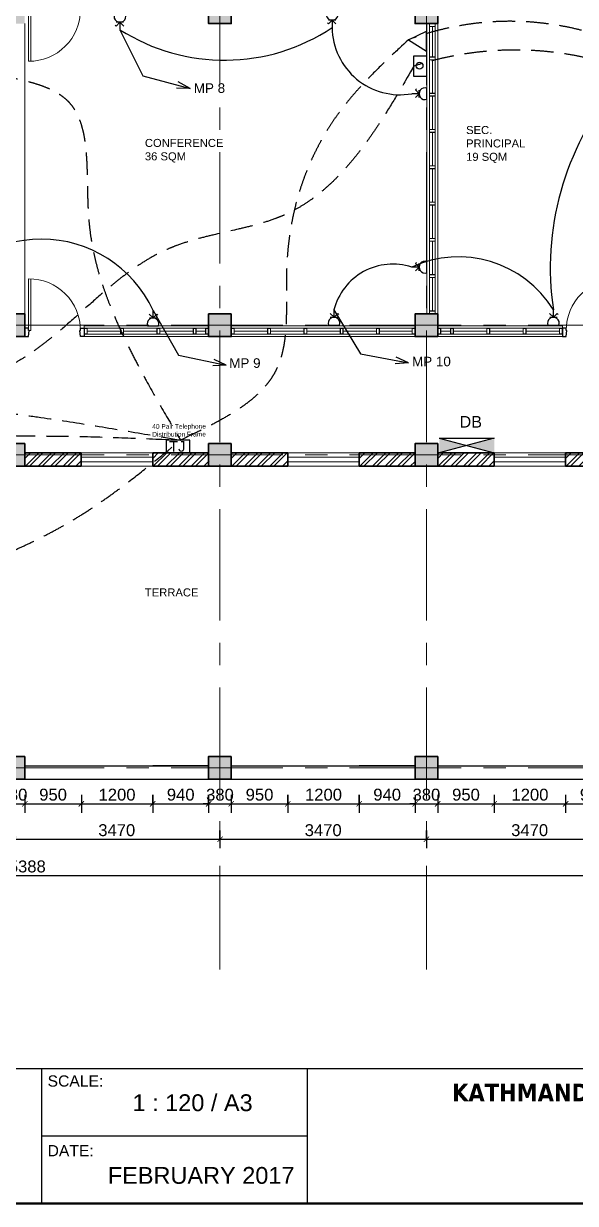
# Model space of a CAD drawing. Header units: inches. Extents: x 527934 to 2134587, y -408734 to 227304.
# Drawn here: x 1952863 to 1962137, y -204952 to -185119 of the extents above; entities that cross this region are included whole.
import ezdxf

# ---------------------------------------------------------------- set-up
doc = ezdxf.new("R2010")
doc.units = ezdxf.units.IN
doc.header["$MEASUREMENT"] = 0
for name, pattern in [('CENTER', [2, 1.25, -0.25, 0.25, -0.25]), ('CONTINU', [0]), ('HIDDEN', [0.375, 0.25, -0.125])]:
    doc.linetypes.add(name, pattern=pattern)
for name, color, linetype, lineweight in [('2 POWER TEL COMP', 3, 'Continuous', 25), ('5 DB BOXES', 3, 'Continuous', 25), ('6 LIGHT PT WIRING', 3, 'Continuous', 25), ('7 POWER PT WIRING', 3, 'Continuous', 25), ('centre line', 1, 'CENTER', 9), ('dim', 253, 'Continuous', 9), ('door', 77, 'Continuous', 13), ('furniture', 253, 'Continuous', 5), ('hatch', 250, 'Continuous', 5), ('hatch - general', 252, 'Continuous', 5), ('hatch 2', 251, 'Continuous', 5), ('INSULATION', 253, 'Continuous', 5), ('metal', 40, 'Continuous', 18), ('partition wall', 5, 'Continuous', 20), ('plinth', 5, 'Continuous', 9), ('sill', 253, 'Continuous', 13), ('text', 7, 'Continuous', 13), ('TITLE THICK', 7, 'Continuous', 50), ('TITLE THIN', 7, 'Continuous', 25), ('wall - brick', 30, 'Continuous', 35), ('window', 1, 'Continuous', 15)]:
    doc.layers.add(name, color=color, linetype=linetype, lineweight=lineweight)
doc.layers.add('kpl_dessin fin', color=3, linetype='CONTINU')
doc.styles.add('FixtureNames', font='arial.ttf', dxfattribs={"height": 0.2})
doc.styles.add('labelling', font='arial.ttf')
doc.styles.get("Standard").update_dxf_attribs({"font": 'arial.ttf'})
doc.linetypes.add('BATTING', pattern='A,0.0001,-0.1,[134,ltypeshp.shx,S=0.1,R=0,X=-0.1,Y=0],-0.2,[134,ltypeshp.shx,S=0.1,R=180,X=0.1,Y=0],-0.1', length=0.4001)
doc.dimstyles.new('dim 100', dxfattribs={"dimtxt": 200, "dimasz": 90, "dimexe": 150, "dimexo": 150, "dimgap": 50, "dimtad": 1, "dimdec": 0, "dimzin": 0, "dimdsep": 46, "dimtxsty": 'Standard', "dimblk": 'ARCHTICK', "dimcen": 100, "dimdle": 150, "dimazin": 0, "dimtfac": 1, "dimtdec": 0, "dimtix": 1, "dimtmove": 2, "dimatfit": 3, "dimfxl": 150, "dimfxlon": 1, "dimtolj": 1, "dimtzin": 0, "dimarcsym": 0})

# ---------------------------------------------------------------- blocks, each defined once
blk = doc.blocks.new('Dd1')
at = {"layer": 'door'}
for p, q in [((6330587, 14339), (6330587, 13509)), ((6330599, 14377), (6330625, 14377)), ((6330625, 14377), (6330625, 13510))]:
    blk.add_line(p, q, dxfattribs=at)
at = {"layer": 'door', "lineweight": 25}
for points in [[(6330599, 14377), (6330587, 14377), (6330587, 14339), (6330524, 14339), (6330524, 14479), (6330587, 14479)], [(6331449, 14377), (6331461, 14377), (6331461, 14339), (6331524, 14339), (6331524, 14479), (6331461, 14479)]]:
    blk.add_lwpolyline(points, close=True, dxfattribs=at)
at = {"layer": 'door'}
blk.add_arc((6330593, 14377), 868, 269.6039, 0, dxfattribs=at)
blk = doc.blocks.new('2X4')
at = {"layer": 'hatch 2'}
h = blk.add_hatch(dxfattribs=at)
h.set_pattern_fill('ANSI31', color=256, scale=20)
h.set_pattern_definition([(45, (0, 0), (-1.767766953, 1.767766953), [])])
h.paths.add_polyline_path([(5938822, -146997), (5938776, -146997, 0.414214), (5938774, -146999), (5938774, -147047), (5938777, -147047), (5938777, -147000), (5938821, -147000), (5938821, -147047), (5938824, -147047), (5938824, -146999, 0.414214)])
h.paths.add_polyline_path([(5938777, -147047), (5938774, -147047), (5938774, -147095, 0.414214), (5938776, -147097), (5938822, -147097, 0.414218), (5938824, -147095), (5938824, -147047), (5938821, -147047), (5938821, -147094), (5938777, -147094)])
at = {"layer": 'metal'}
blk.add_lwpolyline([(5938776, -147097), (5938822, -147097, 0.414214), (5938824, -147095), (5938824, -146999, 0.414214), (5938822, -146997), (5938776, -146997, 0.414214), (5938774, -146999), (5938774, -147095, 0.414214)], format="xyb", close=True, dxfattribs=at)
blk.add_lwpolyline([(5938777, -147094), (5938821, -147094), (5938821, -147000), (5938777, -147000)], close=True, dxfattribs=at)
blk = doc.blocks.new('_ArchTick')
at = {"color": 0, "linetype": 'ByBlock', "const_width": 0.15}
blk.add_lwpolyline([(-0.5, -0.5), (0.5, 0.5)], dxfattribs=at)
blk = doc.blocks.new('*D2716')
at = {"layer": 'Defpoints', "color": 0, "ltscale": 400}
for p in [(1952503, -197819), (1952883, -197819), (1952883, -198235)]:
    blk.add_point(p, dxfattribs=at)
at = {"layer": 'dim', "color": 0, "lineweight": -2, "ltscale": 400}
for p, q in [((1952503, -198085), (1952503, -198385)), ((1952883, -198085), (1952883, -198385)), ((1952503, -198235), (1952413, -198235)), ((1952503, -198235), (1952883, -198235)), ((1952883, -198235), (1952973, -198235))]:
    blk.add_line(p, q, dxfattribs=at)
at = {"layer": 'dim', "color": 0, "lineweight": -2, "ltscale": 400, "xscale": 90, "yscale": 90, "zscale": 90}
blk.add_blockref('_ArchTick', (1952503, -198235), dxfattribs=at)
at = {"layer": 'dim', "color": 0, "lineweight": -2, "ltscale": 400, "xscale": 90, "yscale": 90, "zscale": 90, "rotation": 180}
blk.add_blockref('_ArchTick', (1952883, -198235), dxfattribs=at)
at = {"layer": 'dim', "color": 0, "ltscale": 400, "insert": (1952693, -198082), "char_height": 200, "attachment_point": 5}
blk.add_mtext('\\A1;380', dxfattribs=at)
blk = doc.blocks.new('*D2717')
at = {"layer": 'Defpoints', "color": 0, "ltscale": 400}
for p in [(1952883, -192559), (1953833, -192559), (1953833, -198235)]:
    blk.add_point(p, dxfattribs=at)
at = {"layer": 'dim', "color": 0, "lineweight": -2, "ltscale": 400}
for p, q in [((1952883, -198085), (1952883, -198385)), ((1953833, -198085), (1953833, -198385)), ((1952733, -198235), (1953983, -198235))]:
    blk.add_line(p, q, dxfattribs=at)
at = {"layer": 'dim', "color": 0, "lineweight": -2, "ltscale": 400, "xscale": 90, "yscale": 90, "zscale": 90, "rotation": 180}
blk.add_blockref('_ArchTick', (1952883, -198235), dxfattribs=at)
at = {"layer": 'dim', "color": 0, "lineweight": -2, "ltscale": 400, "xscale": 90, "yscale": 90, "zscale": 90}
blk.add_blockref('_ArchTick', (1953833, -198235), dxfattribs=at)
at = {"layer": 'dim', "color": 0, "ltscale": 400, "insert": (1953358, -198082), "char_height": 200, "attachment_point": 5}
blk.add_mtext('\\A1;950', dxfattribs=at)
blk = doc.blocks.new('*D2718')
at = {"layer": 'Defpoints', "color": 0, "ltscale": 400}
for p in [(1953833, -192559), (1955033, -192559), (1955033, -198235)]:
    blk.add_point(p, dxfattribs=at)
at = {"layer": 'dim', "color": 0, "lineweight": -2, "ltscale": 400}
for p, q in [((1953833, -198085), (1953833, -198385)), ((1955033, -198085), (1955033, -198385)), ((1953683, -198235), (1955183, -198235))]:
    blk.add_line(p, q, dxfattribs=at)
at = {"layer": 'dim', "color": 0, "lineweight": -2, "ltscale": 400, "xscale": 90, "yscale": 90, "zscale": 90, "rotation": 180}
blk.add_blockref('_ArchTick', (1953833, -198235), dxfattribs=at)
at = {"layer": 'dim', "color": 0, "lineweight": -2, "ltscale": 400, "xscale": 90, "yscale": 90, "zscale": 90}
blk.add_blockref('_ArchTick', (1955033, -198235), dxfattribs=at)
at = {"layer": 'dim', "color": 0, "ltscale": 400, "insert": (1954433, -198082), "char_height": 200, "attachment_point": 5}
blk.add_mtext('\\A1;1200', dxfattribs=at)
blk = doc.blocks.new('*D2719')
at = {"layer": 'Defpoints', "color": 0, "ltscale": 400}
for p in [(1955973, -197819), (1956353, -197819), (1956353, -198235)]:
    blk.add_point(p, dxfattribs=at)
at = {"layer": 'dim', "color": 0, "lineweight": -2, "ltscale": 400}
for p, q in [((1955973, -198085), (1955973, -198385)), ((1956353, -198085), (1956353, -198385)), ((1955973, -198235), (1955883, -198235)), ((1955973, -198235), (1956353, -198235)), ((1956353, -198235), (1956443, -198235))]:
    blk.add_line(p, q, dxfattribs=at)
at = {"layer": 'dim', "color": 0, "lineweight": -2, "ltscale": 400, "xscale": 90, "yscale": 90, "zscale": 90}
blk.add_blockref('_ArchTick', (1955973, -198235), dxfattribs=at)
at = {"layer": 'dim', "color": 0, "lineweight": -2, "ltscale": 400, "xscale": 90, "yscale": 90, "zscale": 90, "rotation": 180}
blk.add_blockref('_ArchTick', (1956353, -198235), dxfattribs=at)
at = {"layer": 'dim', "color": 0, "ltscale": 400, "insert": (1956163, -198082), "char_height": 200, "attachment_point": 5}
blk.add_mtext('\\A1;380', dxfattribs=at)
blk = doc.blocks.new('*D2720')
at = {"layer": 'Defpoints', "color": 0, "ltscale": 400}
for p in [(1956353, -192559), (1957303, -192559), (1957303, -198235)]:
    blk.add_point(p, dxfattribs=at)
at = {"layer": 'dim', "color": 0, "lineweight": -2, "ltscale": 400}
for p, q in [((1956353, -198085), (1956353, -198385)), ((1957303, -198085), (1957303, -198385)), ((1956203, -198235), (1957453, -198235))]:
    blk.add_line(p, q, dxfattribs=at)
at = {"layer": 'dim', "color": 0, "lineweight": -2, "ltscale": 400, "xscale": 90, "yscale": 90, "zscale": 90, "rotation": 180}
blk.add_blockref('_ArchTick', (1956353, -198235), dxfattribs=at)
at = {"layer": 'dim', "color": 0, "lineweight": -2, "ltscale": 400, "xscale": 90, "yscale": 90, "zscale": 90}
blk.add_blockref('_ArchTick', (1957303, -198235), dxfattribs=at)
at = {"layer": 'dim', "color": 0, "ltscale": 400, "insert": (1956828, -198082), "char_height": 200, "attachment_point": 5}
blk.add_mtext('\\A1;950', dxfattribs=at)
blk = doc.blocks.new('*D2721')
at = {"layer": 'Defpoints', "color": 0, "ltscale": 400}
for p in [(1958503, -192559), (1959443, -192559), (1959443, -198235)]:
    blk.add_point(p, dxfattribs=at)
at = {"layer": 'dim', "color": 0, "lineweight": -2, "ltscale": 400}
for p, q in [((1958503, -198085), (1958503, -198385)), ((1959443, -198085), (1959443, -198385)), ((1958353, -198235), (1959593, -198235))]:
    blk.add_line(p, q, dxfattribs=at)
at = {"layer": 'dim', "color": 0, "lineweight": -2, "ltscale": 400, "xscale": 90, "yscale": 90, "zscale": 90, "rotation": 180}
blk.add_blockref('_ArchTick', (1958503, -198235), dxfattribs=at)
at = {"layer": 'dim', "color": 0, "lineweight": -2, "ltscale": 400, "xscale": 90, "yscale": 90, "zscale": 90}
blk.add_blockref('_ArchTick', (1959443, -198235), dxfattribs=at)
at = {"layer": 'dim', "color": 0, "ltscale": 400, "insert": (1958973, -198082), "char_height": 200, "attachment_point": 5}
blk.add_mtext('\\A1;940', dxfattribs=at)
blk = doc.blocks.new('*D2722')
at = {"layer": 'Defpoints', "color": 0, "ltscale": 400}
for p in [(1959443, -192559), (1959823, -192559), (1959823, -198235)]:
    blk.add_point(p, dxfattribs=at)
at = {"layer": 'dim', "color": 0, "lineweight": -2, "ltscale": 400}
for p, q in [((1959443, -198085), (1959443, -198385)), ((1959823, -198085), (1959823, -198385)), ((1959443, -198235), (1959353, -198235)), ((1959443, -198235), (1959823, -198235)), ((1959823, -198235), (1959913, -198235))]:
    blk.add_line(p, q, dxfattribs=at)
at = {"layer": 'dim', "color": 0, "lineweight": -2, "ltscale": 400, "xscale": 90, "yscale": 90, "zscale": 90}
blk.add_blockref('_ArchTick', (1959443, -198235), dxfattribs=at)
at = {"layer": 'dim', "color": 0, "lineweight": -2, "ltscale": 400, "xscale": 90, "yscale": 90, "zscale": 90, "rotation": 180}
blk.add_blockref('_ArchTick', (1959823, -198235), dxfattribs=at)
at = {"layer": 'dim', "color": 0, "ltscale": 400, "insert": (1959633, -198082), "char_height": 200, "attachment_point": 5}
blk.add_mtext('\\A1;380', dxfattribs=at)
blk = doc.blocks.new('*D2723')
at = {"layer": 'Defpoints', "color": 0, "ltscale": 400}
for p in [(1959823, -192559), (1960773, -192559), (1960773, -198235)]:
    blk.add_point(p, dxfattribs=at)
at = {"layer": 'dim', "color": 0, "lineweight": -2, "ltscale": 400}
for p, q in [((1959823, -198085), (1959823, -198385)), ((1960773, -198085), (1960773, -198385)), ((1959673, -198235), (1960923, -198235))]:
    blk.add_line(p, q, dxfattribs=at)
at = {"layer": 'dim', "color": 0, "lineweight": -2, "ltscale": 400, "xscale": 90, "yscale": 90, "zscale": 90, "rotation": 180}
blk.add_blockref('_ArchTick', (1959823, -198235), dxfattribs=at)
at = {"layer": 'dim', "color": 0, "lineweight": -2, "ltscale": 400, "xscale": 90, "yscale": 90, "zscale": 90}
blk.add_blockref('_ArchTick', (1960773, -198235), dxfattribs=at)
at = {"layer": 'dim', "color": 0, "ltscale": 400, "insert": (1960298, -198082), "char_height": 200, "attachment_point": 5}
blk.add_mtext('\\A1;950', dxfattribs=at)
blk = doc.blocks.new('*D2724')
at = {"layer": 'Defpoints', "color": 0, "ltscale": 400}
for p in [(1960773, -192559), (1961973, -192559), (1961973, -198235)]:
    blk.add_point(p, dxfattribs=at)
at = {"layer": 'dim', "color": 0, "lineweight": -2, "ltscale": 400}
for p, q in [((1960773, -198085), (1960773, -198385)), ((1961973, -198085), (1961973, -198385)), ((1960623, -198235), (1962123, -198235))]:
    blk.add_line(p, q, dxfattribs=at)
at = {"layer": 'dim', "color": 0, "lineweight": -2, "ltscale": 400, "xscale": 90, "yscale": 90, "zscale": 90, "rotation": 180}
blk.add_blockref('_ArchTick', (1960773, -198235), dxfattribs=at)
at = {"layer": 'dim', "color": 0, "lineweight": -2, "ltscale": 400, "xscale": 90, "yscale": 90, "zscale": 90}
blk.add_blockref('_ArchTick', (1961973, -198235), dxfattribs=at)
at = {"layer": 'dim', "color": 0, "ltscale": 400, "insert": (1961373, -198082), "char_height": 200, "attachment_point": 5}
blk.add_mtext('\\A1;1200', dxfattribs=at)
blk = doc.blocks.new('*D2725')
at = {"layer": 'Defpoints', "color": 0, "ltscale": 400}
for p in [(1961973, -192559), (1962918, -192559), (1962918, -198235)]:
    blk.add_point(p, dxfattribs=at)
at = {"layer": 'dim', "color": 0, "lineweight": -2, "ltscale": 400}
for p, q in [((1961973, -198085), (1961973, -198385)), ((1962918, -198085), (1962918, -198385)), ((1961823, -198235), (1963068, -198235))]:
    blk.add_line(p, q, dxfattribs=at)
at = {"layer": 'dim', "color": 0, "lineweight": -2, "ltscale": 400, "xscale": 90, "yscale": 90, "zscale": 90, "rotation": 180}
blk.add_blockref('_ArchTick', (1961973, -198235), dxfattribs=at)
at = {"layer": 'dim', "color": 0, "lineweight": -2, "ltscale": 400, "xscale": 90, "yscale": 90, "zscale": 90}
blk.add_blockref('_ArchTick', (1962918, -198235), dxfattribs=at)
at = {"layer": 'dim', "color": 0, "ltscale": 400, "insert": (1962445, -198082), "char_height": 200, "attachment_point": 5}
blk.add_mtext('\\A1;945', dxfattribs=at)
blk = doc.blocks.new('*D2193')
at = {"layer": 'Defpoints', "color": 0, "ltscale": 400}
for p in [(1935153, -176826), (1935153, -190090), (1970541, -190090)]:
    blk.add_point(p, dxfattribs=at)
at = {"layer": 'dim', "color": 0, "lineweight": -2, "ltscale": 400}
for p, q in [((1935153, -176976), (1935153, -176676)), ((1970541, -176976), (1970541, -176676)), ((1970691, -176826), (1935003, -176826))]:
    blk.add_line(p, q, dxfattribs=at)
at = {"layer": 'dim', "color": 0, "lineweight": -2, "ltscale": 400, "xscale": 90, "yscale": 90, "zscale": 90, "rotation": 180}
blk.add_blockref('_ArchTick', (1935153, -176826), dxfattribs=at)
at = {"layer": 'dim', "color": 0, "lineweight": -2, "ltscale": 400, "xscale": 90, "yscale": 90, "zscale": 90}
blk.add_blockref('_ArchTick', (1970541, -176826), dxfattribs=at)
at = {"layer": 'dim', "color": 0, "ltscale": 400, "insert": (1952847, -176673), "char_height": 200, "attachment_point": 5}
blk.add_mtext('\\A1;35388', dxfattribs=at)
blk = doc.blocks.new('*D2778')
at = {"layer": 'Defpoints', "color": 0, "ltscale": 400}
for p in [(1956163, -152819), (1952693, -198831), (1956163, -198831)]:
    blk.add_point(p, dxfattribs=at)
at = {"layer": 'furniture', "color": 0, "lineweight": -2, "ltscale": 400}
for p, q in [((1952693, -198831), (1952693, -198681)), ((1956163, -198681), (1956163, -198981)), ((1952543, -198831), (1956313, -198831))]:
    blk.add_line(p, q, dxfattribs=at)
at = {"layer": 'furniture', "color": 0, "lineweight": -2, "ltscale": 400, "xscale": 90, "yscale": 90, "zscale": 90, "rotation": 180}
blk.add_blockref('_ArchTick', (1952693, -198831), dxfattribs=at)
at = {"layer": 'furniture', "color": 0, "lineweight": -2, "ltscale": 400, "xscale": 90, "yscale": 90, "zscale": 90}
blk.add_blockref('_ArchTick', (1956163, -198831), dxfattribs=at)
at = {"layer": 'furniture', "color": 0, "ltscale": 400, "insert": (1954428, -198679), "char_height": 200, "attachment_point": 5}
blk.add_mtext('\\A1;3470', dxfattribs=at)
blk = doc.blocks.new('*D2779')
at = {"layer": 'Defpoints', "color": 0, "ltscale": 400}
for p in [(1959633, -152819), (1956163, -198831), (1959633, -198831)]:
    blk.add_point(p, dxfattribs=at)
at = {"layer": 'furniture', "color": 0, "lineweight": -2, "ltscale": 400}
for p, q in [((1956163, -198831), (1956163, -198681)), ((1959633, -198681), (1959633, -198981)), ((1956013, -198831), (1959783, -198831))]:
    blk.add_line(p, q, dxfattribs=at)
at = {"layer": 'furniture', "color": 0, "lineweight": -2, "ltscale": 400, "xscale": 90, "yscale": 90, "zscale": 90, "rotation": 180}
blk.add_blockref('_ArchTick', (1956163, -198831), dxfattribs=at)
at = {"layer": 'furniture', "color": 0, "lineweight": -2, "ltscale": 400, "xscale": 90, "yscale": 90, "zscale": 90}
blk.add_blockref('_ArchTick', (1959633, -198831), dxfattribs=at)
at = {"layer": 'furniture', "color": 0, "ltscale": 400, "insert": (1957898, -198679), "char_height": 200, "attachment_point": 5}
blk.add_mtext('\\A1;3470', dxfattribs=at)
blk = doc.blocks.new('*D2780')
at = {"layer": 'Defpoints', "color": 0, "ltscale": 400}
for p in [(1963103, -152819), (1959633, -198831), (1963103, -198831)]:
    blk.add_point(p, dxfattribs=at)
at = {"layer": 'furniture', "color": 0, "lineweight": -2, "ltscale": 400}
for p, q in [((1959633, -198831), (1959633, -198681)), ((1963103, -198681), (1963103, -198981)), ((1959483, -198831), (1963253, -198831))]:
    blk.add_line(p, q, dxfattribs=at)
at = {"layer": 'furniture', "color": 0, "lineweight": -2, "ltscale": 400, "xscale": 90, "yscale": 90, "zscale": 90, "rotation": 180}
blk.add_blockref('_ArchTick', (1959633, -198831), dxfattribs=at)
at = {"layer": 'furniture', "color": 0, "lineweight": -2, "ltscale": 400, "xscale": 90, "yscale": 90, "zscale": 90}
blk.add_blockref('_ArchTick', (1963103, -198831), dxfattribs=at)
at = {"layer": 'furniture', "color": 0, "ltscale": 400, "insert": (1961368, -198679), "char_height": 200, "attachment_point": 5}
blk.add_mtext('\\A1;3470', dxfattribs=at)
blk = doc.blocks.new('*D2212')
at = {"layer": 'Defpoints', "color": 0, "ltscale": 400}
for p in [(1935153, -192194), (1970541, -192194), (1970541, -199441)]:
    blk.add_point(p, dxfattribs=at)
at = {"layer": 'furniture', "color": 0, "lineweight": -2, "ltscale": 400}
for p, q in [((1935153, -199291), (1935153, -199591)), ((1970541, -199291), (1970541, -199591)), ((1935003, -199441), (1970691, -199441))]:
    blk.add_line(p, q, dxfattribs=at)
at = {"layer": 'furniture', "color": 0, "lineweight": -2, "ltscale": 400, "xscale": 90, "yscale": 90, "zscale": 90, "rotation": 180}
blk.add_blockref('_ArchTick', (1935153, -199441), dxfattribs=at)
at = {"layer": 'furniture', "color": 0, "lineweight": -2, "ltscale": 400, "xscale": 90, "yscale": 90, "zscale": 90}
blk.add_blockref('_ArchTick', (1970541, -199441), dxfattribs=at)
at = {"layer": 'furniture', "color": 0, "ltscale": 400, "insert": (1952847, -199289), "char_height": 200, "attachment_point": 5}
blk.add_mtext('\\A1;35388', dxfattribs=at)
blk = doc.blocks.new('*D2217')
at = {"layer": 'Defpoints', "color": 0, "ltscale": 400}
for p in [(1952920, -178289), (1955951, -197819), (1972562, -197819)]:
    blk.add_point(p, dxfattribs=at)
at = {"layer": 'furniture', "color": 0, "lineweight": -2, "ltscale": 400}
for p, q in [((1972412, -178289), (1972712, -178289)), ((1972562, -178139), (1972562, -197969)), ((1972412, -197819), (1972712, -197819))]:
    blk.add_line(p, q, dxfattribs=at)
at = {"layer": 'furniture', "color": 0, "lineweight": -2, "ltscale": 400, "xscale": 90, "yscale": 90, "zscale": 90}
for p, rotation in [((1972562, -178289), 90), ((1972562, -197819), 270)]:
    blk.add_blockref('_ArchTick', p, dxfattribs=dict(at, rotation=rotation))
at = {"layer": 'furniture', "color": 0, "ltscale": 400, "insert": (1972410, -188054), "char_height": 200, "attachment_point": 5, "rotation": 90}
blk.add_mtext('\\A1;19530', dxfattribs=at)
blk = doc.blocks.new('*D2219')
at = {"layer": 'Defpoints', "color": 0, "ltscale": 400}
for p in [(1955033, -198235), (1955973, -198235), (1955973, -198235)]:
    blk.add_point(p, dxfattribs=at)
at = {"layer": 'furniture', "color": 0, "lineweight": -2, "ltscale": 400}
for p, q in [((1955033, -198235), (1955033, -198085)), ((1955973, -198235), (1955973, -198085)), ((1954883, -198235), (1956123, -198235))]:
    blk.add_line(p, q, dxfattribs=at)
at = {"layer": 'furniture', "color": 0, "lineweight": -2, "ltscale": 400, "xscale": 90, "yscale": 90, "zscale": 90, "rotation": 180}
blk.add_blockref('_ArchTick', (1955033, -198235), dxfattribs=at)
at = {"layer": 'furniture', "color": 0, "lineweight": -2, "ltscale": 400, "xscale": 90, "yscale": 90, "zscale": 90}
blk.add_blockref('_ArchTick', (1955973, -198235), dxfattribs=at)
at = {"layer": 'furniture', "color": 0, "ltscale": 400, "insert": (1955503, -198082), "char_height": 200, "attachment_point": 5}
blk.add_mtext('\\A1;940', dxfattribs=at)
blk = doc.blocks.new('*D2220')
at = {"layer": 'Defpoints', "color": 0, "ltscale": 400}
for p in [(1957303, -198235), (1958503, -198235), (1958503, -198235)]:
    blk.add_point(p, dxfattribs=at)
at = {"layer": 'furniture', "color": 0, "lineweight": -2, "ltscale": 400}
for p, q in [((1957303, -198235), (1957303, -198085)), ((1958503, -198235), (1958503, -198085)), ((1957153, -198235), (1958653, -198235))]:
    blk.add_line(p, q, dxfattribs=at)
at = {"layer": 'furniture', "color": 0, "lineweight": -2, "ltscale": 400, "xscale": 90, "yscale": 90, "zscale": 90, "rotation": 180}
blk.add_blockref('_ArchTick', (1957303, -198235), dxfattribs=at)
at = {"layer": 'furniture', "color": 0, "lineweight": -2, "ltscale": 400, "xscale": 90, "yscale": 90, "zscale": 90}
blk.add_blockref('_ArchTick', (1958503, -198235), dxfattribs=at)
at = {"layer": 'furniture', "color": 0, "ltscale": 400, "insert": (1957903, -198082), "char_height": 200, "attachment_point": 5}
blk.add_mtext('\\A1;1200', dxfattribs=at)
blk = doc.blocks.new('15 amp socket')
at = {"color": 3, "lineweight": 25}
for p, q in [((593022, 179162), (592958, 179225)), ((592960, 179162), (593084, 179162)), ((593022, 179162), (593022, 179286)), ((593022, 179162), (593085, 179225)), ((593085, 179225), (593102, 179208)), ((592928, 179029), (593115, 179029))]:
    blk.add_line(p, q, dxfattribs=at)
blk.add_arc((593022, 179062), 99.5, 340.3538, 199.6462, dxfattribs=at)
blk = doc.blocks.new('*U1961')
at = {"color": 3}
for p, q in [((-181326.36, -126938.56), (-181312.64, -126921.81)), ((-181312.64, -126921.81), (-181292.15, -126921.04)), ((-181292.15, -126921.04), (-181297.74, -126919.82)), ((-181292.15, -126921.04), (-181297.63, -126922.6))]:
    blk.add_line(p, q, dxfattribs=at)
blk = doc.blocks.new('mpb')
h = blk.add_hatch(color=3)
h.paths.add_polyline_path([(531970, 179435), (531970, 179646), (531575, 179540)])
h.paths.add_polyline_path([(531575, 179540), (531284, 179618), (531284, 179462)])
h.paths.add_polyline_path([(531284, 179462), (531284, 179618), (531180, 179646), (531180, 179435)])
at = {"color": 3}
for p, q in [((531180, 179646), (531970, 179646)), ((531180, 179646), (531970, 179435)), ((531970, 179646), (531180, 179435)), ((531970, 179435), (531180, 179435))]:
    blk.add_line(p, q, dxfattribs=at)
blk = doc.blocks.new('DATA OUTLET')
at = {"color": 6}
blk.add_lwpolyline([(5876198, -81485), (5876542, -81485), (5876542, -81694), (5876198, -81694)], close=True, dxfattribs=at)
blk.add_circle((5876363, -81600), 57.3, dxfattribs=at)
blk = doc.blocks.new('TEL OUTLET')
at = {"color": 2}
for p, q in [((5876377, -80918), (5876186, -81218)), ((5876377, -80918), (5876521, -81218)), ((5876186, -81218), (5876521, -81218))]:
    blk.add_line(p, q, dxfattribs=at)

msp = doc.modelspace()

# ---------------------------------------------------------------- hatches: boundary and pattern name
at = {"layer": 'hatch', "lineweight": 5, "ltscale": 400}
h = msp.add_hatch(dxfattribs=at)
h.set_pattern_fill('ANSI32', color=256, scale=400)
h.set_pattern_definition([(45, (-551415.42, -161041.24), (-106.066017, 106.066017), []), (45, (-551344.71, -161041.24), (-106.066017, 106.066017), [])])
h.paths.add_polyline_path([(1952882.6, -192559.4), (1952882.6, -192334.4), (1953832.6, -192334), (1953832.6, -192559)])
h = msp.add_hatch(dxfattribs=at)
h.set_pattern_fill('ANSI32', color=256, scale=400)
h.set_pattern_definition([(45, (-549265.42, -161041.24), (-106.066017, 106.066017), []), (45, (-549194.71, -161041.24), (-106.066017, 106.066017), [])])
h.paths.add_polyline_path([(1955032.6, -192559.4), (1955032.6, -192334.4), (1955982.6, -192334), (1955982.6, -192559)])
h = msp.add_hatch(dxfattribs=at)
h.set_pattern_fill('ANSI32', color=256, scale=400)
h.set_pattern_definition([(45, (-547945.42, -161041.24), (-106.066017, 106.066017), []), (45, (-547874.71, -161041.24), (-106.066017, 106.066017), [])])
h.paths.add_polyline_path([(1956352.6, -192559.4), (1956352.6, -192334.4), (1957302.6, -192334), (1957302.6, -192559)])
h = msp.add_hatch(dxfattribs=at)
h.set_pattern_fill('ANSI32', color=256, scale=400)
h.set_pattern_definition([(45, (-545795.42, -161041.24), (-106.066017, 106.066017), []), (45, (-545724.71, -161041.24), (-106.066017, 106.066017), [])])
h.paths.add_polyline_path([(1958502.6, -192559.4), (1958502.6, -192334.4), (1959442.6, -192334), (1959442.6, -192559)])
h = msp.add_hatch(dxfattribs=at)
h.set_pattern_fill('ANSI32', color=256, scale=400)
h.set_pattern_definition([(45, (-544475.42, -161041.24), (-106.066017, 106.066017), []), (45, (-544404.71, -161041.24), (-106.066017, 106.066017), [])])
h.paths.add_polyline_path([(1959822.6, -192559.4), (1959822.6, -192334.4), (1960762.6, -192334), (1960762.6, -192559)])
h = msp.add_hatch(dxfattribs=at)
h.set_pattern_fill('ANSI32', color=256, scale=400)
h.set_pattern_definition([(45, (-542325.42, -161041.24), (-106.066017, 106.066017), []), (45, (-542254.71, -161041.24), (-106.066017, 106.066017), [])])
h.paths.add_polyline_path([(1961972.6, -192559.4), (1961972.6, -192334.4), (1962912.6, -192334), (1962912.6, -192559)])
at = {"layer": 'plinth', "ltscale": 400}
h = msp.add_hatch(color=0, dxfattribs=at)
h.dxf.hatch_style = 1
h.paths.add_polyline_path([(1935532.6, -184739.4), (1935532.6, -185119.4), (1935152.6, -185119.4), (1935152.6, -184739.4)])
h.paths.add_polyline_path([(1939002.6, -184739.4), (1939002.6, -185119.4), (1938622.6, -185119.4), (1938622.6, -184739.4)])
h.paths.add_polyline_path([(1942472.6, -184739.4), (1942472.6, -185119.4), (1942092.6, -185119.4), (1942092.6, -184739.4)])
h.paths.add_polyline_path([(1945942.6, -183139.4), (1945942.6, -183519.4), (1945562.6, -183519.4), (1945562.6, -183139.4)])
h.paths.add_polyline_path([(1945942.6, -178289.4), (1945942.6, -178669.4), (1945562.6, -178669.4), (1945562.6, -178289.4)])
h.paths.add_polyline_path([(1949412.6, -178289.4), (1949412.6, -178669.4), (1949032.6, -178669.4), (1949032.6, -178289.4)])
h.paths.add_polyline_path([(1952882.6, -178289.4), (1952882.6, -178669.4), (1952502.6, -178669.4), (1952502.6, -178289.4)])
h.paths.add_polyline_path([(1956352.6, -178289.4), (1956352.6, -178669.4), (1955972.6, -178669.4), (1955972.6, -178289.4)])
h.paths.add_polyline_path([(1956352.6, -183139.4), (1956352.6, -183519.4), (1955972.6, -183519.4), (1955972.6, -183139.4)])
h.paths.add_polyline_path([(1949412.6, -184739.4), (1949412.6, -185119.4), (1949032.6, -185119.4), (1949032.6, -184739.4)])
h.paths.add_polyline_path([(1952882.6, -184739.4), (1952882.6, -185119.4), (1952502.6, -185119.4), (1952502.6, -184739.4)])
h.paths.add_polyline_path([(1956352.6, -184739.4), (1956352.6, -185119.4), (1955972.6, -185119.4), (1955972.6, -184739.4)])
h.paths.add_polyline_path([(1959822.6, -184739.4), (1959822.6, -185119.4), (1959442.6, -185119.4), (1959442.6, -184739.4)])
h.paths.add_polyline_path([(1963297.6, -184739.4), (1963297.6, -185119.4), (1962917.6, -185119.4), (1962917.6, -184739.4)])
h.paths.add_polyline_path([(1963297.6, -189999.4), (1963297.6, -190379.4), (1962917.6, -190379.4), (1962917.6, -189999.4)])
h.paths.add_polyline_path([(1959822.6, -189999.4), (1959822.6, -190379.4), (1959442.6, -190379.4), (1959442.6, -189999.4)])
h.paths.add_polyline_path([(1956352.6, -189999.4), (1956352.6, -190379.4), (1955972.6, -190379.4), (1955972.6, -189999.4)])
h.paths.add_polyline_path([(1952882.6, -189999.4), (1952882.6, -190379.4), (1952502.6, -190379.4), (1952502.6, -189999.4)])
h.paths.add_polyline_path([(1945942.6, -184739.4), (1945942.6, -185119.4), (1945562.6, -185119.4), (1945562.6, -184739.4)])
h.paths.add_polyline_path([(1942472.6, -189999.4), (1942472.6, -190379.4), (1942092.6, -190379.4), (1942092.6, -189999.4)])
h.paths.add_polyline_path([(1939002.6, -189999.4), (1939002.6, -190379.4), (1938622.6, -190379.4), (1938622.6, -189999.4)])
h.paths.add_polyline_path([(1935532.6, -189999.4), (1935532.6, -190379.4), (1935152.6, -190379.4), (1935152.6, -189999.4)])
h.paths.add_polyline_path([(1935532.6, -192179.4), (1935532.6, -192559.4), (1935152.6, -192559.4), (1935152.6, -192179.4)])
h.paths.add_polyline_path([(1939002.6, -192179.4), (1939002.6, -192559.4), (1938622.6, -192559.4), (1938622.6, -192179.4)])
h.paths.add_polyline_path([(1942472.6, -192179.4), (1942472.6, -192559.4), (1942092.6, -192559.4), (1942092.6, -192179.4)])
h.paths.add_polyline_path([(1945942.6, -192179.4), (1945942.6, -192559.4), (1945562.6, -192559.4), (1945562.6, -192179.4)])
h.paths.add_polyline_path([(1949412.6, -192179.4), (1949412.6, -192559.4), (1949032.6, -192559.4), (1949032.6, -192179.4)])
h.paths.add_polyline_path([(1952882.6, -192179.4), (1952882.6, -192559.4), (1952502.6, -192559.4), (1952502.6, -192179.4)])
h.paths.add_polyline_path([(1956352.6, -192179.4), (1956352.6, -192559.4), (1955972.6, -192559.4), (1955972.6, -192179.4)])
h.paths.add_polyline_path([(1959822.6, -192179.4), (1959822.6, -192559.4), (1959442.6, -192559.4), (1959442.6, -192179.4)])
h.paths.add_polyline_path([(1963297.6, -192179.4), (1963297.6, -192559.4), (1962917.6, -192559.4), (1962917.6, -192179.4)])
h.paths.add_polyline_path([(1963297.6, -197439.4), (1963297.6, -197819.4), (1962917.6, -197819.4), (1962917.6, -197439.4)])
h.paths.add_polyline_path([(1959822.6, -197439.4), (1959822.6, -197819.4), (1959442.6, -197819.4), (1959442.6, -197439.4)])
h.paths.add_polyline_path([(1956352.6, -197439.4), (1956352.6, -197819.4), (1955972.6, -197819.4), (1955972.6, -197439.4)])
h.paths.add_polyline_path([(1952882.6, -197439.4), (1952882.6, -197819.4), (1952502.6, -197819.4), (1952502.6, -197439.4)])
h.paths.add_polyline_path([(1949412.6, -197439.4), (1949412.6, -197819.4), (1949032.6, -197819.4), (1949032.6, -197439.4)])
h.paths.add_polyline_path([(1945942.6, -197439.4), (1945942.6, -197819.4), (1945562.6, -197819.4), (1945562.6, -197439.4)])
h.paths.add_polyline_path([(1942472.6, -197439.4), (1942472.6, -197819.4), (1942092.6, -197819.4), (1942092.6, -197439.4)])
h.paths.add_polyline_path([(1939002.6, -197439.4), (1939002.6, -197819.4), (1938622.6, -197819.4), (1938622.6, -197439.4)])
h.paths.add_polyline_path([(1935532.6, -197439.4), (1935532.6, -197819.4), (1935152.6, -197819.4), (1935152.6, -197439.4)])
edge = h.paths.add_edge_path()
edge.add_line((1945942.6, -184739.4), (1945192.6, -184739.4))

# ---------------------------------------------------------------- linework, layer by layer
at = {"layer": '6 LIGHT PT WIRING', "ltscale": 400}
for centre, radius, start, end in [((1956239, -182471.3), 3263.4, 237.43862, 303.68593), ((1959188.4, -185176.2), 1139.5, 180.53084, 279.94885), ((1966506.6, -189228.3), 4792.1, 140.38116, 188.4447), ((1953163.3, -190806.3), 2064.4, 24.74912, 155.25089), ((1959067.6, -190181.3), 1019, 71.83584, 165.84476), ((1960170.2, -190915.9), 1875.1, 31.64712, 114.74783)]:
    msp.add_arc(centre, radius, start, end, dxfattribs=at)
at = {"layer": '7 POWER PT WIRING', "color": 2, "ltscale": 48}
msp.add_lwpolyline([(1955260, -192331.1), (1955656, -192331.1), (1955656, -192121.5), (1955260, -192121.5)], close=True, dxfattribs=at)
at = {"layer": '7 POWER PT WIRING', "color": 2, "linetype": 'HIDDEN', "lineweight": 30, "ltscale": 1500}
msp.add_arc((1961036.2, -189934.8), 4853.6, 69.03658, 110.54703, dxfattribs=at)
at = {"layer": '7 POWER PT WIRING', "color": 6, "linetype": 'HIDDEN', "lineweight": 30, "ltscale": 1500}
msp.add_arc((1961124.8, -191054.3), 5490.4, 71.53511, 108.0485, dxfattribs=at)
at = {"layer": '7 POWER PT WIRING', "color": 2, "linetype": 'HIDDEN', "lineweight": 30, "ltscale": 1500}
for points in [[(1959332.7, -185389.9), (1958150.5, -186635), (1957286.5, -189177), (1957110, -190936), (1955499.5, -192121.5)], [(1952392.7, -185975.4), (1953617, -186432), (1953954, -188366.5), (1954358, -189964.5), (1955499.5, -192121.5)], [(1941947.7, -186733.9), (1944171.5, -187608), (1945382.5, -189999.4), (1948767.5, -191683.5), (1952001, -192032), (1953833.5, -192060.5), (1955499.5, -192121.5)], [(1939302.5, -195932.6), (1942069, -194538.5), (1943199.5, -193546), (1943925.5, -192693.5), (1944325, -192179.4), (1946853.5, -191473), (1952017.5, -191596.5), (1955499.5, -192121.5)], [(1946242.5, -195932.6), (1950190, -194843.5), (1953772.5, -193416), (1955499.5, -192121.5)]]:
    msp.add_spline(points, degree=3, dxfattribs=at)
at = {"layer": '7 POWER PT WIRING', "color": 6, "linetype": 'HIDDEN', "lineweight": 30, "ltscale": 1500}
msp.add_spline([(1959423.7, -185834), (1957251, -188334), (1955288.5, -188909), (1952322, -191002), (1950342, -191130.5), (1946819, -191194.5), (1943201.5, -191705), (1940989, -191567), (1939192, -191253.5), (1938470, -191412.5), (1935726.9, -193032)], degree=3, dxfattribs=at)
at = {"layer": 'centre line', "ltscale": 1500}
for p, q in [((1956162.6, -175279.4), (1956162.6, -201019.4)), ((1959632.6, -175279.4), (1959632.6, -201019.4)), ((1931342.6, -190189.4), (1963713.4, -190189.4)), ((1931342.6, -192369.4), (1974071.1, -192369.4)), ((1931342.6, -197629.4), (1974071.1, -197629.4))]:
    msp.add_line(p, q, dxfattribs=at)
at = {"layer": 'INSULATION', "linetype": 'BATTING', "ltscale": 100}
for p, q in [((1959732.6, -185119.4), (1959732.6, -185122.6)), ((1959732.6, -185166.2), (1959732.6, -185682.6)), ((1959732.6, -185726.2), (1959732.6, -186292.6)), ((1959732.6, -186336.2), (1959732.6, -186902.6)), ((1959732.6, -186946.2), (1959732.6, -187512.6)), ((1959732.6, -187556.2), (1959732.6, -188122.6)), ((1959732.6, -188166.2), (1959732.6, -188732.6)), ((1959732.6, -188776.2), (1959732.6, -189342.6)), ((1959732.6, -189386.2), (1959732.6, -189949.4)), ((1953932.6, -190289.4), (1954495.8, -190289.4)), ((1954539.4, -190289.4), (1955105.8, -190289.4)), ((1955149.4, -190289.4), (1955715.8, -190289.4)), ((1955759.4, -190289.4), (1955925.8, -190289.4)), ((1956403.6, -190289.4), (1956966.8, -190289.4)), ((1957010.4, -190289.4), (1957576.8, -190289.4)), ((1957620.4, -190289.4), (1958186.8, -190289.4)), ((1958230.4, -190289.4), (1958796.8, -190289.4)), ((1958840.4, -190289.4), (1959395.8, -190289.4)), ((1959439.4, -190289.4), (1959442.6, -190289.4)), ((1959874.1, -190289.4), (1960040.8, -190289.4)), ((1960084.4, -190289.4), (1960650.8, -190289.4)), ((1960694.4, -190289.4), (1961260.8, -190289.4)), ((1961304.4, -190289.4), (1961870.8, -190289.4))]:
    msp.add_line(p, q, dxfattribs=at)
at = {"layer": 'kpl_dessin fin', "ltscale": 0.5}
for p, q in [((1952882.6, -197594.4), (1955972.6, -197594.4)), ((1956352.6, -197594.4), (1959442.6, -197594.4)), ((1959822.6, -197594.4), (1962917.6, -197594.4)), ((1961972.6, -197594.4), (1962917.6, -197594.4)), ((1951562.6, -197819.4), (1955972.6, -197819.4)), ((1955032.6, -197819.4), (1959442.6, -197819.4)), ((1958502.6, -197819.4), (1962917.6, -197819.4)), ((1961972.6, -197819.4), (1963102.6, -197819.4))]:
    msp.add_line(p, q, dxfattribs=at)
at = {"layer": 'partition wall', "lineweight": 18}
for p, q in [((1952882.6, -189999.4), (1952882.6, -185119.4)), ((1959642.6, -189999.4), (1959642.6, -185119.4)), ((1959682.6, -189999.4), (1959682.6, -185119.4)), ((1959782.6, -189999.4), (1959782.6, -185119.4)), ((1959822.6, -189999.4), (1959822.6, -185119.4)), ((1955972.6, -190199.4), (1953882.6, -190199.4)), ((1953882.6, -190379.4), (1953882.6, -190199.4)), ((1955972.6, -190239.4), (1953882.6, -190239.4)), ((1955972.6, -190339.4), (1953882.6, -190339.4)), ((1955972.6, -190379.4), (1953882.6, -190379.4)), ((1959442.6, -190199.4), (1956352.6, -190199.4)), ((1959442.6, -190239.4), (1956352.6, -190239.4)), ((1959442.6, -190339.4), (1956352.6, -190339.4)), ((1959442.6, -190379.4), (1956352.6, -190379.4)), ((1959822.6, -190199.4), (1961917.6, -190199.4)), ((1959822.6, -190239.4), (1961917.6, -190239.4)), ((1959827.6, -190339.4), (1961917.6, -190339.4)), ((1959827.6, -190379.4), (1961917.6, -190379.4)), ((1961917.6, -190379.4), (1961917.6, -190199.4))]:
    msp.add_line(p, q, dxfattribs=at)
at = {"layer": 'plinth', "color": 0, "ltscale": 400}
msp.add_line((1956347.6, -190242.6), (1956347.6, -190058.5), dxfattribs=at)
at = {"layer": 'sill'}
for p, q in [((1955032.6, -192334), (1953832.6, -192334)), ((1958502.6, -192334.4), (1957302.6, -192334.4)), ((1961972.6, -192334.4), (1960772.6, -192334.4)), ((1955032.6, -192559), (1953832.6, -192559)), ((1958502.6, -192559.4), (1957302.6, -192559.4)), ((1961972.6, -192559.4), (1960772.6, -192559.4))]:
    msp.add_line(p, q, dxfattribs=at)
at = {"layer": 'TITLE THICK'}
msp.add_lwpolyline([(1928626.1, -171712), (1974826.1, -171712), (1974826.1, -204952), (1928626.1, -204952)], close=True, dxfattribs=at)
at = {"layer": 'TITLE THIN'}
for p, q in [((1974826.1, -202690.9), (1928626.1, -202690.9)), ((1953166, -202690.9), (1953166, -204952)), ((1957627.4, -202690.9), (1957627.4, -204952)), ((1957627.4, -203821.5), (1953166, -203821.5)), ((1928626.1, -204952), (1974826.1, -204952))]:
    msp.add_line(p, q, dxfattribs=at)
at = {"layer": 'wall - brick'}
for p, q in [((1952882.6, -192334), (1953832.6, -192334)), ((1953832.6, -192559), (1953832.6, -192334)), ((1955032.6, -192334), (1955972.6, -192334)), ((1955032.6, -192559), (1955032.6, -192334)), ((1956352.6, -192334.4), (1957302.6, -192334.4)), ((1957302.6, -192559.4), (1957302.6, -192334.4)), ((1958502.6, -192334.4), (1959442.6, -192334.4)), ((1958502.6, -192559.4), (1958502.6, -192334.4)), ((1959822.6, -192334.4), (1960772.6, -192334.4)), ((1960772.6, -192559.4), (1960772.6, -192334.4)), ((1961972.6, -192334.4), (1962912.6, -192334.4)), ((1961972.6, -192559.4), (1961972.6, -192334.4)), ((1952882.6, -192559), (1953832.6, -192559)), ((1955032.6, -192559), (1956352.6, -192559)), ((1956352.6, -192559.4), (1957302.6, -192559.4)), ((1958502.6, -192559.4), (1959822.6, -192559.4)), ((1959822.6, -192559.4), (1960772.6, -192559.4)), ((1961972.6, -192559.4), (1963292.6, -192559.4)), ((1955032.6, -197594.4), (1955972.6, -197594.4)), ((1958502.6, -197594.4), (1959442.6, -197594.4))]:
    msp.add_line(p, q, dxfattribs=at)
for points in [[(1956352.6, -184739.4), (1956352.6, -185119.4), (1955972.6, -185119.4), (1955972.6, -184739.4)], [(1959822.6, -184739.4), (1959822.6, -185119.4), (1959442.6, -185119.4), (1959442.6, -184739.4)], [(1952882.6, -189999.4), (1952882.6, -190379.4), (1952502.6, -190379.4), (1952502.6, -189999.4)], [(1956352.6, -189999.4), (1956352.6, -190379.4), (1955972.6, -190379.4), (1955972.6, -189999.4)], [(1959822.6, -189999.4), (1959822.6, -190379.4), (1959442.6, -190379.4), (1959442.6, -189999.4)], [(1952882.6, -192179.4), (1952882.6, -192559.4), (1952502.6, -192559.4), (1952502.6, -192179.4)], [(1956352.6, -192179.4), (1956352.6, -192559.4), (1955972.6, -192559.4), (1955972.6, -192179.4)], [(1959822.6, -192179.4), (1959822.6, -192559.4), (1959442.6, -192559.4), (1959442.6, -192179.4)], [(1952882.6, -197439.4), (1952882.6, -197819.4), (1952502.6, -197819.4), (1952502.6, -197439.4)], [(1956352.6, -197439.4), (1956352.6, -197819.4), (1955972.6, -197819.4), (1955972.6, -197439.4)], [(1959822.6, -197439.4), (1959822.6, -197819.4), (1959442.6, -197819.4), (1959442.6, -197439.4)]]:
    msp.add_lwpolyline(points, close=True, dxfattribs=at)
at = {"layer": 'window'}
for p, q in [((1955032.6, -192409), (1953832.6, -192409)), ((1955032.6, -192484), (1953832.6, -192484)), ((1958502.6, -192409.4), (1957302.6, -192409.4)), ((1958502.6, -192484.4), (1957302.6, -192484.4)), ((1961972.6, -192409.4), (1960772.6, -192409.4)), ((1961972.6, -192484.4), (1960772.6, -192484.4))]:
    msp.add_line(p, q, dxfattribs=at)

# ---------------------------------------------------------------- block references
at = {"layer": '2 POWER TEL COMP'}
for p, rotation in [((2547504.3, -5935.4), 179.9999999991662), ((2551070.7, -5900.4), 179.9999999991662), ((2138671.6, -779320.2), 90), ((2138671.6, -782234.7), 90), ((1362016.3, -369228.4), 359.9999999991662), ((1365057.8, -369218.4), 359.9999999991662), ((1368744.8, -369218.4), 359.9999999991662)]:
    msp.add_blockref('15 amp socket', p, dxfattribs=dict(at, rotation=rotation))
at = {"layer": '2 POWER TEL COMP', "color": 3}
for name, p, rotation in [('TEL OUTLET', (1878414.7, -6061766.8), 90), ('DATA OUTLET', (2041117.8, 5690536), 270)]:
    msp.add_blockref(name, p, dxfattribs=dict(at, rotation=rotation))
at = {"layer": '5 DB BOXES', "xscale": 1.169999999925494, "yscale": 1.17000000004191, "zscale": 1.17}
msp.add_blockref('mpb', (1338368.4, -402271.7), dxfattribs=at)
at = {"layer": '7 POWER PT WIRING', "color": 3, "zscale": 40.00000000000001}
for p, xscale, yscale, rotation in [((7897864.2, -6747572.6), -39.99999999986692, 40.00000000000774, 167.1606312515945), ((8252371.8, -6413431.5), -39.9999999998815, 39.99999999999616, 170.3320756712783), ((8417410, -6245118.6), -39.99999999988055, 39.99999999999887, 171.8438324291459)]:
    msp.add_blockref('*U1961', p, dxfattribs=dict(at, xscale=xscale, yscale=yscale, rotation=rotation))
at = {"layer": 'dim'}
msp.add_blockref('Dd1', (-4377641.3, -199260.9), dxfattribs=at)
at = {"layer": 'dim', "xscale": -1, "rotation": 180}
msp.add_blockref('Dd1', (-4377641.3, -175900.4), dxfattribs=at)
at = {"layer": 'dim', "rotation": 180}
msp.add_blockref('Dd1', (8293441.5, -175900.4), dxfattribs=at)
at = {"layer": 'hatch - general', "xscale": -1, "rotation": 90}
for p in [(1812685.7, 5753654.7), (1812685.7, 5753094.7), (1812685.7, 5752484.7), (1812685.7, 5751874.7), (1812685.7, 5751264.7), (1812685.7, 5750654.7), (1812685.7, 5750044.7), (1812685.7, 5749434.7), (1812685.7, 5748824.7)]:
    msp.add_blockref('2X4', p, dxfattribs=at)
at = {"layer": 'hatch - general', "xscale": -1}
for p in [(7892706.7, -43242.5), (7893316.7, -43242.5), (7893926.7, -43242.5), (7894536.7, -43242.5), (7894746.6, -43242.5), (7895177.6, -43242.5), (7895787.6, -43242.5), (7896397.6, -43242.5), (7897007.6, -43242.5), (7897617.6, -43242.5), (7898216.6, -43242.5), (7898648.1, -43242.5), (7898861.6, -43242.5), (7899471.6, -43242.5), (7900081.6, -43242.5), (7900691.6, -43242.5)]:
    msp.add_blockref('2X4', p, dxfattribs=at)

# ---------------------------------------------------------------- texts
at = {"layer": '5 DB BOXES', "insert": (1960378.3, -191715.5), "char_height": 195, "width": 6266.461, "attachment_point": 2}
msp.add_mtext('{\\C3;DB}', dxfattribs=at)
at = {"layer": '7 POWER PT WIRING', "color": 2, "style": 'FixtureNames'}
msp.add_text('TJ', height=177.89, dxfattribs=at).set_placement((1955306.9, -192314.8))
at = {"layer": '7 POWER PT WIRING', "color": 3, "ltscale": 0.005, "char_height": 161.28, "attachment_point": 5, "rotation": 0.25602, "style": 'labelling'}
for s, insert in [('MP 8', (1955986.6, -186205.3)), ('MP 9', (1956582.1, -190827.8)), ('MP 10', (1959717.6, -190801.3))]:
    msp.add_mtext(s, dxfattribs=dict(at, insert=insert))
at = {"layer": '7 POWER PT WIRING', "color": 2, "ltscale": 0.005, "insert": (1955476, -191956.7), "char_height": 79.027, "attachment_point": 5, "rotation": 0.25602, "style": 'labelling'}
msp.add_mtext('40 Pair Telephone \\PDistribution Frame', dxfattribs=at)
at = {"layer": 'text', "char_height": 135, "attachment_point": 1}
for s, insert in [('SEC.\\PPRINCIPAL\\P19 SQM', (1960299.7, -186841.1)), ('CONFERENCE\\P36 SQM', (1954901, -187058.1)), ('TERRACE', (1954901, -194613.6))]:
    msp.add_mtext_dynamic_manual_height_columns(s, width=7548.854, gutter_width=3500, heights=[0], dxfattribs=dict(at, insert=insert))
at = {"layer": 'TITLE THIN'}
for s, insert, char_height, width, attachment_point in [('{\\fArial|b0|i0|c0|p34;SCALE:}', (1953265.9, -202800.2), 188.43, 1931.405, 1), ('{\\fTahoma|b1|i0|c0|p34;KATHMANDU INTERNATIONAL STUDY CENTER\\P\\fTahoma|b0|i0|c0|p34;THECHO, LALITPUR}', (1964599, -202937.8), 300, 14787.901, 2), ('{\\fArial|b0|i0|c0|p34;1 : 120 / A3}', (1954693.5, -203117.9), 282.645, 2398.932, 1), ('{\\fArial|b0|i0|c0|p34;DATE:}', (1953265.9, -203971.6), 188.43, 1931.405, 1), ('FEBRUARY 2017', (1954277.9, -204340), 282.645, 3921.408, 1)]:
    msp.add_mtext(s, dxfattribs=dict(at, insert=insert, char_height=char_height, width=width, attachment_point=attachment_point))

# ---------------------------------------------------------------- dimensions: what is measured, and where the dimension line sits
at = {"layer": 'dim', "ltscale": 400}
for base, p1, p2, picture, middle in [((1935152.6, -176825.5), (1970540.6, -190090.4), (1935152.6, -190090.4), '*D2193', (1952846.6, -176673.4)), ((1953832.6, -198234.5), (1952882.6, -192559), (1953832.6, -192559), '*D2717', (1953357.6, -198082.4)), ((1955032.6, -198234.5), (1953832.6, -192559), (1955032.6, -192559), '*D2718', (1954432.6, -198082.4)), ((1957302.6, -198234.5), (1956352.6, -192559), (1957302.6, -192559.4), '*D2720', (1956827.6, -198082.4)), ((1959442.6, -198234.5), (1958502.6, -192559.4), (1959442.6, -192559.4), '*D2721', (1958972.6, -198082.4)), ((1959822.6, -198234.5), (1959442.6, -192559.4), (1959822.6, -192559.4), '*D2722', (1959632.6, -198082.4)), ((1960772.6, -198234.5), (1959822.6, -192559.4), (1960772.6, -192559.4), '*D2723', (1960297.6, -198082.4)), ((1961972.6, -198234.5), (1960772.6, -192559.4), (1961972.6, -192559.4), '*D2724', (1961372.6, -198082.4)), ((1962917.6, -198234.5), (1961972.6, -192559.4), (1962917.6, -192559.4), '*D2725', (1962445.1, -198082.4)), ((1952882.6, -198234.5), (1952502.6, -197819.4), (1952882.6, -197819.4), '*D2716', (1952692.6, -198082.4)), ((1956352.6, -198234.5), (1955972.6, -197819.4), (1956352.6, -197819.4), '*D2719', (1956162.6, -198082.4))]:
    dim = msp.add_linear_dim(base=base, p1=p1, p2=p2, dimstyle='dim 100', override={"dimpost": '\\X'}, dxfattribs=at)
    dim.commit()
    dim.dimension.update_dxf_attribs({"geometry": picture, "text_midpoint": middle})
at = {"layer": 'furniture', "ltscale": 400}
for base, p1, p2, picture, middle in [((1956162.6, -198831), (1952692.6, -198831), (1956162.6, -152819.3), '*D2778', (1954427.6, -198678.9)), ((1959632.6, -198831), (1956162.6, -198831), (1959632.6, -152819.3), '*D2779', (1957897.6, -198678.9)), ((1963102.6, -198831), (1959632.6, -198831), (1963102.6, -152819.3), '*D2780', (1961367.6, -198678.9)), ((1970540.6, -199441), (1935152.6, -192193.5), (1970540.6, -192193.5), '*D2212', (1952846.6, -199288.9)), ((1955972.6, -198234.5), (1955032.6, -198234.5), (1955972.6, -198234.5), '*D2219', (1955502.6, -198082.4)), ((1958502.6, -198234.5), (1957302.6, -198234.5), (1958502.6, -198234.5), '*D2220', (1957902.6, -198082.4))]:
    dim = msp.add_linear_dim(base=base, p1=p1, p2=p2, dimstyle='dim 100', override={"dimpost": '\\X'}, dxfattribs=at)
    dim.commit()
    dim.dimension.update_dxf_attribs({"geometry": picture, "text_midpoint": middle})
dim = msp.add_linear_dim(base=(1972562.5, -197819.4), p1=(1952920.5, -178289.4), p2=(1955951.5, -197819.4), angle=90, dimstyle='dim 100', override={"dimpost": '\\X'}, dxfattribs=at)
dim.commit()
dim.dimension.update_dxf_attribs({"geometry": '*D2217', "text_midpoint": (1972410.3, -188054.4)})

doc.saveas('drawing.dxf')
